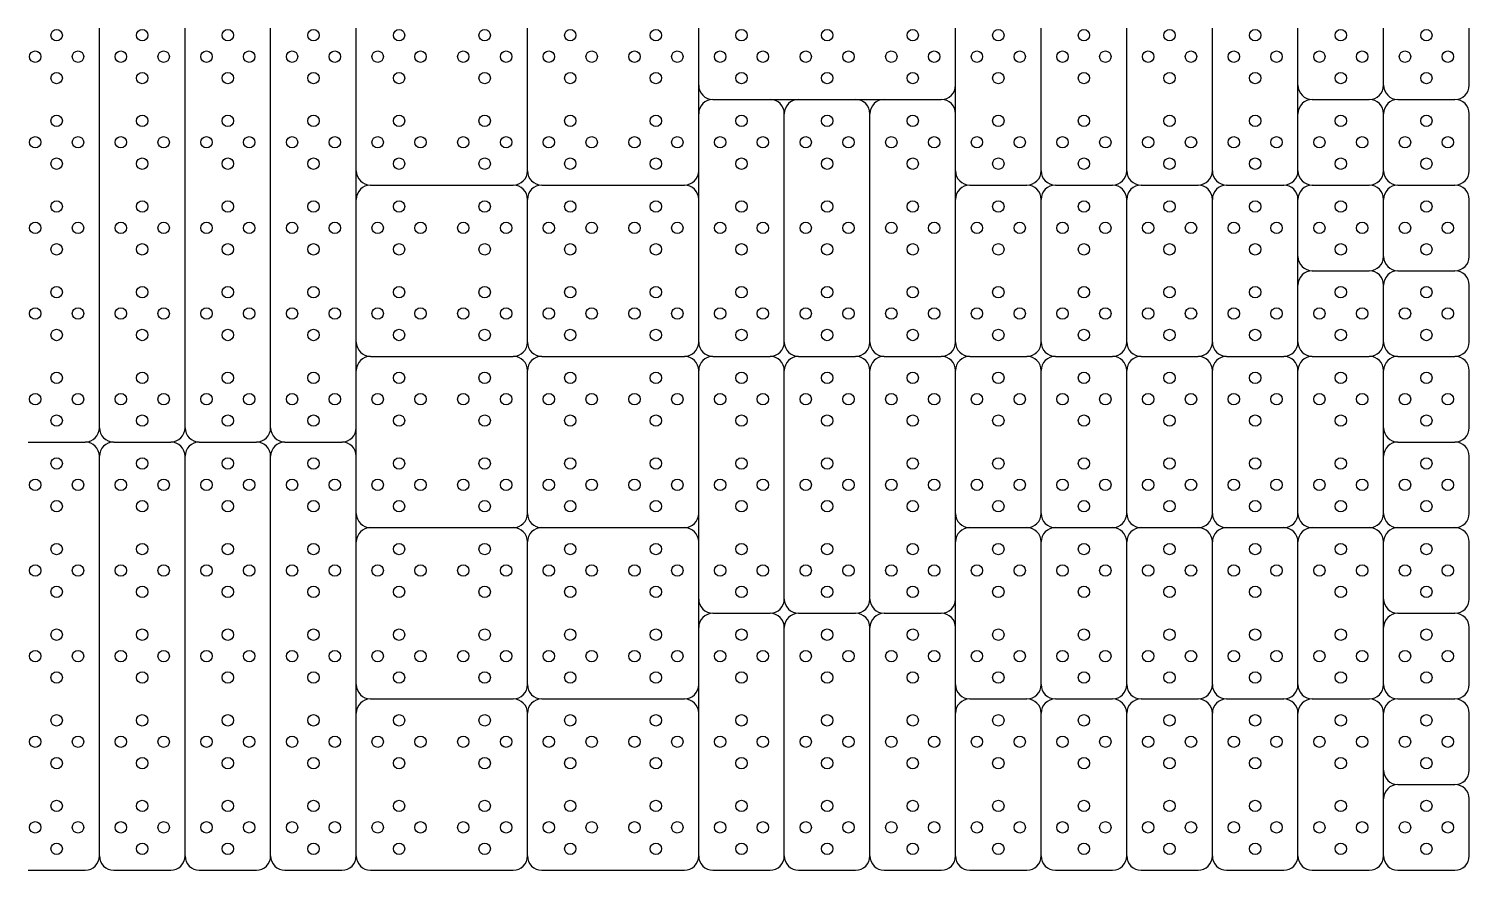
# Model space of a CAD drawing. Header units: millimetres. Extents: x 0 to 12750, y 0 to 750.
# Drawn here: x 12245 to 12750, y 0 to 295 of the extents above; entities that cross this region are included whole.
import ezdxf

# ---------------------------------------------------------------- set-up
doc = ezdxf.new("R2010")
doc.units = ezdxf.units.MM

msp = doc.modelspace()

# ---------------------------------------------------------------- linework, layer by layer
at = {"color": 7}
for p, q in [((12270, 155), (12270, 295)), ((12300, 155), (12300, 295)), ((12330, 155), (12330, 295)), ((12360, 245), (12360, 295)), ((12420, 245), (12420, 295)), ((12480, 275), (12480, 295)), ((12570, 275), (12570, 295)), ((12600, 245), (12600, 295)), ((12630, 245), (12630, 295)), ((12660, 245), (12660, 295)), ((12690, 275), (12690, 295)), ((12720, 275), (12720, 295)), ((12750, 275), (12750, 295)), ((12480, 265), (12480, 275)), ((12570, 265), (12570, 275)), ((12690, 265), (12690, 275)), ((12485, 270), (12505, 270)), ((12505, 270), (12515, 270)), ((12515, 270), (12535, 270)), ((12535, 270), (12545, 270)), ((12545, 270), (12565, 270)), ((12695, 270), (12715, 270)), ((12725, 270), (12745, 270)), ((12480, 245), (12480, 265)), ((12510, 185), (12510, 265)), ((12540, 185), (12540, 265)), ((12570, 245), (12570, 265)), ((12690, 245), (12690, 265)), ((12720, 245), (12720, 265)), ((12750, 245), (12750, 265)), ((12360, 235), (12360, 245)), ((12480, 235), (12480, 245)), ((12570, 235), (12570, 245)), ((12365, 240), (12415, 240)), ((12425, 240), (12475, 240)), ((12575, 240), (12595, 240)), ((12605, 240), (12625, 240)), ((12635, 240), (12655, 240)), ((12665, 240), (12685, 240)), ((12695, 240), (12715, 240)), ((12725, 240), (12745, 240)), ((12360, 185), (12360, 235)), ((12420, 185), (12420, 235)), ((12480, 185), (12480, 235)), ((12570, 185), (12570, 235)), ((12600, 185), (12600, 235)), ((12630, 185), (12630, 235)), ((12660, 185), (12660, 235)), ((12690, 215), (12690, 235)), ((12720, 215), (12720, 235)), ((12750, 215), (12750, 235)), ((12690, 205), (12690, 215)), ((12695, 210), (12715, 210)), ((12725, 210), (12745, 210)), ((12690, 185), (12690, 205)), ((12720, 185), (12720, 205)), ((12750, 185), (12750, 205)), ((12360, 175), (12360, 185)), ((12365, 180), (12415, 180)), ((12425, 180), (12475, 180)), ((12485, 180), (12505, 180)), ((12515, 180), (12535, 180)), ((12545, 180), (12565, 180)), ((12575, 180), (12595, 180)), ((12605, 180), (12625, 180)), ((12635, 180), (12655, 180)), ((12665, 180), (12685, 180)), ((12695, 180), (12715, 180)), ((12725, 180), (12745, 180)), ((12360, 155), (12360, 175)), ((12420, 125), (12420, 175)), ((12480, 125), (12480, 175)), ((12510, 95), (12510, 175)), ((12540, 95), (12540, 175)), ((12570, 125), (12570, 175)), ((12600, 125), (12600, 175)), ((12630, 125), (12630, 175)), ((12660, 125), (12660, 175)), ((12690, 125), (12690, 175)), ((12720, 155), (12720, 175)), ((12750, 155), (12750, 175)), ((12360, 145), (12360, 155)), ((12720, 145), (12720, 155)), ((12245, 150), (12265, 150)), ((12275, 150), (12295, 150)), ((12305, 150), (12325, 150)), ((12335, 150), (12355, 150)), ((12725, 150), (12745, 150)), ((12270, 5), (12270, 145)), ((12300, 5), (12300, 145)), ((12330, 5), (12330, 145)), ((12360, 125), (12360, 145)), ((12720, 125), (12720, 145)), ((12750, 125), (12750, 145)), ((12360, 115), (12360, 125)), ((12480, 115), (12480, 125)), ((12570, 115), (12570, 125)), ((12365, 120), (12415, 120)), ((12425, 120), (12475, 120)), ((12575, 120), (12595, 120)), ((12605, 120), (12625, 120)), ((12635, 120), (12655, 120)), ((12665, 120), (12685, 120)), ((12695, 120), (12715, 120)), ((12725, 120), (12745, 120)), ((12360, 65), (12360, 115)), ((12420, 65), (12420, 115)), ((12480, 95), (12480, 115)), ((12570, 95), (12570, 115)), ((12600, 65), (12600, 115)), ((12630, 65), (12630, 115)), ((12660, 65), (12660, 115)), ((12690, 65), (12690, 115)), ((12720, 95), (12720, 115)), ((12750, 95), (12750, 115)), ((12480, 85), (12480, 95)), ((12570, 85), (12570, 95)), ((12720, 85), (12720, 95)), ((12485, 90), (12505, 90)), ((12515, 90), (12535, 90)), ((12545, 90), (12565, 90)), ((12725, 90), (12745, 90)), ((12480, 65), (12480, 85)), ((12510, 5), (12510, 85)), ((12540, 5), (12540, 85)), ((12570, 65), (12570, 85)), ((12720, 65), (12720, 85)), ((12750, 65), (12750, 85)), ((12360, 55), (12360, 65)), ((12480, 55), (12480, 65)), ((12570, 55), (12570, 65)), ((12365, 60), (12415, 60)), ((12425, 60), (12475, 60)), ((12575, 60), (12595, 60)), ((12605, 60), (12625, 60)), ((12635, 60), (12655, 60)), ((12665, 60), (12685, 60)), ((12695, 60), (12715, 60)), ((12725, 60), (12745, 60)), ((12360, 5), (12360, 55)), ((12420, 5), (12420, 55)), ((12480, 5), (12480, 55)), ((12570, 5), (12570, 55)), ((12600, 5), (12600, 55)), ((12630, 5), (12630, 55)), ((12660, 5), (12660, 55)), ((12690, 5), (12690, 55)), ((12720, 35), (12720, 55)), ((12750, 35), (12750, 55)), ((12720, 25), (12720, 35)), ((12725, 30), (12745, 30)), ((12720, 5), (12720, 25)), ((12750, 5), (12750, 25)), ((12245, 0), (12265, 0)), ((12275, 0), (12295, 0)), ((12305, 0), (12325, 0)), ((12335, 0), (12355, 0)), ((12365, 0), (12415, 0)), ((12425, 0), (12475, 0)), ((12485, 0), (12505, 0)), ((12515, 0), (12535, 0)), ((12545, 0), (12565, 0)), ((12575, 0), (12595, 0)), ((12605, 0), (12625, 0)), ((12635, 0), (12655, 0)), ((12665, 0), (12685, 0)), ((12695, 0), (12715, 0)), ((12725, 0), (12745, 0))]:
    msp.add_line(p, q, dxfattribs=at)
at = {"color": 1}
for centre in [(12255, 292.5), (12285, 292.5), (12315, 292.5), (12345, 292.5), (12375, 292.5), (12405, 292.5), (12435, 292.5), (12465, 292.5), (12495, 292.5), (12525, 292.5), (12555, 292.5), (12585, 292.5), (12615, 292.5), (12645, 292.5), (12675, 292.5), (12705, 292.5), (12735, 292.5), (12247.5, 285), (12262.5, 285), (12277.5, 285), (12292.5, 285), (12307.5, 285), (12322.5, 285), (12337.5, 285), (12352.5, 285), (12367.5, 285), (12382.5, 285), (12397.5, 285), (12412.5, 285), (12427.5, 285), (12442.5, 285), (12457.5, 285), (12472.5, 285), (12487.5, 285), (12502.5, 285), (12517.5, 285), (12532.5, 285), (12547.5, 285), (12562.5, 285), (12577.5, 285), (12592.5, 285), (12607.5, 285), (12622.5, 285), (12637.5, 285), (12652.5, 285), (12667.5, 285), (12682.5, 285), (12697.5, 285), (12712.5, 285), (12727.5, 285), (12742.5, 285), (12255, 277.5), (12285, 277.5), (12315, 277.5), (12345, 277.5), (12375, 277.5), (12405, 277.5), (12435, 277.5), (12465, 277.5), (12495, 277.5), (12525, 277.5), (12555, 277.5), (12585, 277.5), (12615, 277.5), (12645, 277.5), (12675, 277.5), (12705, 277.5), (12735, 277.5), (12255, 262.5), (12285, 262.5), (12315, 262.5), (12345, 262.5), (12375, 262.5), (12405, 262.5), (12435, 262.5), (12465, 262.5), (12495, 262.5), (12525, 262.5), (12555, 262.5), (12585, 262.5), (12615, 262.5), (12645, 262.5), (12675, 262.5), (12705, 262.5), (12735, 262.5), (12247.5, 255), (12262.5, 255), (12277.5, 255), (12292.5, 255), (12307.5, 255), (12322.5, 255), (12337.5, 255), (12352.5, 255), (12367.5, 255), (12382.5, 255), (12397.5, 255), (12412.5, 255), (12427.5, 255), (12442.5, 255), (12457.5, 255), (12472.5, 255), (12487.5, 255), (12502.5, 255), (12517.5, 255), (12532.5, 255), (12547.5, 255), (12562.5, 255), (12577.5, 255), (12592.5, 255), (12607.5, 255), (12622.5, 255), (12637.5, 255), (12652.5, 255), (12667.5, 255), (12682.5, 255), (12697.5, 255), (12712.5, 255), (12727.5, 255), (12742.5, 255), (12255, 247.5), (12285, 247.5), (12315, 247.5), (12345, 247.5), (12375, 247.5), (12405, 247.5), (12435, 247.5), (12465, 247.5), (12495, 247.5), (12525, 247.5), (12555, 247.5), (12585, 247.5), (12615, 247.5), (12645, 247.5), (12675, 247.5), (12705, 247.5), (12735, 247.5), (12255, 232.5), (12285, 232.5), (12315, 232.5), (12345, 232.5), (12375, 232.5), (12405, 232.5), (12435, 232.5), (12465, 232.5), (12495, 232.5), (12525, 232.5), (12555, 232.5), (12585, 232.5), (12615, 232.5), (12645, 232.5), (12675, 232.5), (12705, 232.5), (12735, 232.5), (12247.5, 225), (12262.5, 225), (12277.5, 225), (12292.5, 225), (12307.5, 225), (12322.5, 225), (12337.5, 225), (12352.5, 225), (12367.5, 225), (12382.5, 225), (12397.5, 225), (12412.5, 225), (12427.5, 225), (12442.5, 225), (12457.5, 225), (12472.5, 225), (12487.5, 225), (12502.5, 225), (12517.5, 225), (12532.5, 225), (12547.5, 225), (12562.5, 225), (12577.5, 225), (12592.5, 225), (12607.5, 225), (12622.5, 225), (12637.5, 225), (12652.5, 225), (12667.5, 225), (12682.5, 225), (12697.5, 225), (12712.5, 225), (12727.5, 225), (12742.5, 225), (12255, 217.5), (12285, 217.5), (12315, 217.5), (12345, 217.5), (12375, 217.5), (12405, 217.5), (12435, 217.5), (12465, 217.5), (12495, 217.5), (12525, 217.5), (12555, 217.5), (12585, 217.5), (12615, 217.5), (12645, 217.5), (12675, 217.5), (12705, 217.5), (12735, 217.5), (12255, 202.5), (12285, 202.5), (12315, 202.5), (12345, 202.5), (12375, 202.5), (12405, 202.5), (12435, 202.5), (12465, 202.5), (12495, 202.5), (12525, 202.5), (12555, 202.5), (12585, 202.5), (12615, 202.5), (12645, 202.5), (12675, 202.5), (12705, 202.5), (12735, 202.5), (12247.5, 195), (12262.5, 195), (12277.5, 195), (12292.5, 195), (12307.5, 195), (12322.5, 195), (12337.5, 195), (12352.5, 195), (12367.5, 195), (12382.5, 195), (12397.5, 195), (12412.5, 195), (12427.5, 195), (12442.5, 195), (12457.5, 195), (12472.5, 195), (12487.5, 195), (12502.5, 195), (12517.5, 195), (12532.5, 195), (12547.5, 195), (12562.5, 195), (12577.5, 195), (12592.5, 195), (12607.5, 195), (12622.5, 195), (12637.5, 195), (12652.5, 195), (12667.5, 195), (12682.5, 195), (12697.5, 195), (12712.5, 195), (12727.5, 195), (12742.5, 195), (12255, 187.5), (12285, 187.5), (12315, 187.5), (12345, 187.5), (12375, 187.5), (12405, 187.5), (12435, 187.5), (12465, 187.5), (12495, 187.5), (12525, 187.5), (12555, 187.5), (12585, 187.5), (12615, 187.5), (12645, 187.5), (12675, 187.5), (12705, 187.5), (12735, 187.5), (12255, 172.5), (12285, 172.5), (12315, 172.5), (12345, 172.5), (12375, 172.5), (12405, 172.5), (12435, 172.5), (12465, 172.5), (12495, 172.5), (12525, 172.5), (12555, 172.5), (12585, 172.5), (12615, 172.5), (12645, 172.5), (12675, 172.5), (12705, 172.5), (12735, 172.5), (12247.5, 165), (12262.5, 165), (12277.5, 165), (12292.5, 165), (12307.5, 165), (12322.5, 165), (12337.5, 165), (12352.5, 165), (12367.5, 165), (12382.5, 165), (12397.5, 165), (12412.5, 165), (12427.5, 165), (12442.5, 165), (12457.5, 165), (12472.5, 165), (12487.5, 165), (12502.5, 165), (12517.5, 165), (12532.5, 165), (12547.5, 165), (12562.5, 165), (12577.5, 165), (12592.5, 165), (12607.5, 165), (12622.5, 165), (12637.5, 165), (12652.5, 165), (12667.5, 165), (12682.5, 165), (12697.5, 165), (12712.5, 165), (12727.5, 165), (12742.5, 165), (12255, 157.5), (12285, 157.5), (12315, 157.5), (12345, 157.5), (12375, 157.5), (12405, 157.5), (12435, 157.5), (12465, 157.5), (12495, 157.5), (12525, 157.5), (12555, 157.5), (12585, 157.5), (12615, 157.5), (12645, 157.5), (12675, 157.5), (12705, 157.5), (12735, 157.5), (12255, 142.5), (12285, 142.5), (12315, 142.5), (12345, 142.5), (12375, 142.5), (12405, 142.5), (12435, 142.5), (12465, 142.5), (12495, 142.5), (12525, 142.5), (12555, 142.5), (12585, 142.5), (12615, 142.5), (12645, 142.5), (12675, 142.5), (12705, 142.5), (12735, 142.5), (12247.5, 135), (12262.5, 135), (12277.5, 135), (12292.5, 135), (12307.5, 135), (12322.5, 135), (12337.5, 135), (12352.5, 135), (12367.5, 135), (12382.5, 135), (12397.5, 135), (12412.5, 135), (12427.5, 135), (12442.5, 135), (12457.5, 135), (12472.5, 135), (12487.5, 135), (12502.5, 135), (12517.5, 135), (12532.5, 135), (12547.5, 135), (12562.5, 135), (12577.5, 135), (12592.5, 135), (12607.5, 135), (12622.5, 135), (12637.5, 135), (12652.5, 135), (12667.5, 135), (12682.5, 135), (12697.5, 135), (12712.5, 135), (12727.5, 135), (12742.5, 135), (12255, 127.5), (12285, 127.5), (12315, 127.5), (12345, 127.5), (12375, 127.5), (12405, 127.5), (12435, 127.5), (12465, 127.5), (12495, 127.5), (12525, 127.5), (12555, 127.5), (12585, 127.5), (12615, 127.5), (12645, 127.5), (12675, 127.5), (12705, 127.5), (12735, 127.5), (12255, 112.5), (12285, 112.5), (12315, 112.5), (12345, 112.5), (12375, 112.5), (12405, 112.5), (12435, 112.5), (12465, 112.5), (12495, 112.5), (12525, 112.5), (12555, 112.5), (12585, 112.5), (12615, 112.5), (12645, 112.5), (12675, 112.5), (12705, 112.5), (12735, 112.5), (12247.5, 105), (12262.5, 105), (12277.5, 105), (12292.5, 105), (12307.5, 105), (12322.5, 105), (12337.5, 105), (12352.5, 105), (12367.5, 105), (12382.5, 105), (12397.5, 105), (12412.5, 105), (12427.5, 105), (12442.5, 105), (12457.5, 105), (12472.5, 105), (12487.5, 105), (12502.5, 105), (12517.5, 105), (12532.5, 105), (12547.5, 105), (12562.5, 105), (12577.5, 105), (12592.5, 105), (12607.5, 105), (12622.5, 105), (12637.5, 105), (12652.5, 105), (12667.5, 105), (12682.5, 105), (12697.5, 105), (12712.5, 105), (12727.5, 105), (12742.5, 105), (12255, 97.5), (12285, 97.5), (12315, 97.5), (12345, 97.5), (12375, 97.5), (12405, 97.5), (12435, 97.5), (12465, 97.5), (12495, 97.5), (12525, 97.5), (12555, 97.5), (12585, 97.5), (12615, 97.5), (12645, 97.5), (12675, 97.5), (12705, 97.5), (12735, 97.5), (12255, 82.5), (12285, 82.5), (12315, 82.5), (12345, 82.5), (12375, 82.5), (12405, 82.5), (12435, 82.5), (12465, 82.5), (12495, 82.5), (12525, 82.5), (12555, 82.5), (12585, 82.5), (12615, 82.5), (12645, 82.5), (12675, 82.5), (12705, 82.5), (12735, 82.5), (12247.5, 75), (12262.5, 75), (12277.5, 75), (12292.5, 75), (12307.5, 75), (12322.5, 75), (12337.5, 75), (12352.5, 75), (12367.5, 75), (12382.5, 75), (12397.5, 75), (12412.5, 75), (12427.5, 75), (12442.5, 75), (12457.5, 75), (12472.5, 75), (12487.5, 75), (12502.5, 75), (12517.5, 75), (12532.5, 75), (12547.5, 75), (12562.5, 75), (12577.5, 75), (12592.5, 75), (12607.5, 75), (12622.5, 75), (12637.5, 75), (12652.5, 75), (12667.5, 75), (12682.5, 75), (12697.5, 75), (12712.5, 75), (12727.5, 75), (12742.5, 75), (12255, 67.5), (12285, 67.5), (12315, 67.5), (12345, 67.5), (12375, 67.5), (12405, 67.5), (12435, 67.5), (12465, 67.5), (12495, 67.5), (12525, 67.5), (12555, 67.5), (12585, 67.5), (12615, 67.5), (12645, 67.5), (12675, 67.5), (12705, 67.5), (12735, 67.5), (12255, 52.5), (12285, 52.5), (12315, 52.5), (12345, 52.5), (12375, 52.5), (12405, 52.5), (12435, 52.5), (12465, 52.5), (12495, 52.5), (12525, 52.5), (12555, 52.5), (12585, 52.5), (12615, 52.5), (12645, 52.5), (12675, 52.5), (12705, 52.5), (12735, 52.5), (12247.5, 45), (12262.5, 45), (12277.5, 45), (12292.5, 45), (12307.5, 45), (12322.5, 45), (12337.5, 45), (12352.5, 45), (12367.5, 45), (12382.5, 45), (12397.5, 45), (12412.5, 45), (12427.5, 45), (12442.5, 45), (12457.5, 45), (12472.5, 45), (12487.5, 45), (12502.5, 45), (12517.5, 45), (12532.5, 45), (12547.5, 45), (12562.5, 45), (12577.5, 45), (12592.5, 45), (12607.5, 45), (12622.5, 45), (12637.5, 45), (12652.5, 45), (12667.5, 45), (12682.5, 45), (12697.5, 45), (12712.5, 45), (12727.5, 45), (12742.5, 45), (12255, 37.5), (12285, 37.5), (12315, 37.5), (12345, 37.5), (12375, 37.5), (12405, 37.5), (12435, 37.5), (12465, 37.5), (12495, 37.5), (12525, 37.5), (12555, 37.5), (12585, 37.5), (12615, 37.5), (12645, 37.5), (12675, 37.5), (12705, 37.5), (12735, 37.5), (12255, 22.5), (12285, 22.5), (12315, 22.5), (12345, 22.5), (12375, 22.5), (12405, 22.5), (12435, 22.5), (12465, 22.5), (12495, 22.5), (12525, 22.5), (12555, 22.5), (12585, 22.5), (12615, 22.5), (12645, 22.5), (12675, 22.5), (12705, 22.5), (12735, 22.5), (12247.5, 15), (12262.5, 15), (12277.5, 15), (12292.5, 15), (12307.5, 15), (12322.5, 15), (12337.5, 15), (12352.5, 15), (12367.5, 15), (12382.5, 15), (12397.5, 15), (12412.5, 15), (12427.5, 15), (12442.5, 15), (12457.5, 15), (12472.5, 15), (12487.5, 15), (12502.5, 15), (12517.5, 15), (12532.5, 15), (12547.5, 15), (12562.5, 15), (12577.5, 15), (12592.5, 15), (12607.5, 15), (12622.5, 15), (12637.5, 15), (12652.5, 15), (12667.5, 15), (12682.5, 15), (12697.5, 15), (12712.5, 15), (12727.5, 15), (12742.5, 15), (12255, 7.5), (12285, 7.5), (12315, 7.5), (12345, 7.5), (12375, 7.5), (12405, 7.5), (12435, 7.5), (12465, 7.5), (12495, 7.5), (12525, 7.5), (12555, 7.5), (12585, 7.5), (12615, 7.5), (12645, 7.5), (12675, 7.5), (12705, 7.5), (12735, 7.5)]:
    msp.add_circle(centre, 2, dxfattribs=at)
at = {"color": 7}
for centre, start, end in [((12485, 275), -180, -90), ((12565, 275), -90, 0), ((12695, 275), 180, 270), ((12715, 275), -90, 0), ((12725, 275), 180, 270), ((12745, 275), -90, 0), ((12485, 265), 90, 180), ((12505, 265), 0, 90), ((12515, 265), 90, 180), ((12535, 265), 0, 90), ((12545, 265), 90, 180), ((12565, 265), 0, 90), ((12695, 265), 90, 180), ((12715, 265), 0, 90), ((12725, 265), 90, 180), ((12745, 265), 0, 90), ((12365, 245), 180, 270), ((12415, 245), -90, 0), ((12425, 245), 180, 270), ((12475, 245), -90, 0), ((12575, 245), 180, 270), ((12595, 245), -90, 0), ((12605, 245), 180, 270), ((12625, 245), -90, 0), ((12635, 245), 180, 270), ((12655, 245), -90, 0), ((12665, 245), 180, 270), ((12685, 245), -90, 0), ((12695, 245), 180, 270), ((12715, 245), -90, 0), ((12725, 245), 180, 270), ((12745, 245), -90, 0), ((12365, 235), 90, 180), ((12415, 235), 0, 90), ((12425, 235), 90, 180), ((12475, 235), 0, 90), ((12575, 235), 90, 180), ((12595, 235), 0, 90), ((12605, 235), 90, 180), ((12625, 235), 0, 90), ((12635, 235), 90, 180), ((12655, 235), 0, 90), ((12665, 235), 90, 180), ((12685, 235), 0, 90), ((12695, 235), 90, 180), ((12715, 235), 0, 90), ((12725, 235), 90, 180), ((12745, 235), 0, 90), ((12695, 215), 180, 270), ((12715, 215), -90, 0), ((12725, 215), 180, 270), ((12745, 215), -90, 0), ((12695, 205), 90, 180), ((12715, 205), 0, 90), ((12725, 205), 90, 180), ((12745, 205), 0, 90), ((12365, 185), 180, 270), ((12415, 185), -90, 0), ((12425, 185), 180, 270), ((12475, 185), -90, 0), ((12485, 185), 180, 270), ((12505, 185), -90, 0), ((12515, 185), 180, 270), ((12535, 185), -90, 0), ((12545, 185), 180, 270), ((12565, 185), -90, 0), ((12575, 185), 180, 270), ((12595, 185), -90, 0), ((12605, 185), 180, 270), ((12625, 185), -90, 0), ((12635, 185), 180, 270), ((12655, 185), -90, 0), ((12665, 185), 180, 270), ((12685, 185), -90, 0), ((12695, 185), 180, 270), ((12715, 185), -90, 0), ((12725, 185), 180, 270), ((12745, 185), -90, 0), ((12365, 175), 90, 180), ((12415, 175), 0, 90), ((12425, 175), 90, 180), ((12475, 175), 0, 90), ((12485, 175), 90, 180), ((12505, 175), 0, 90), ((12515, 175), 90, 180), ((12535, 175), 0, 90), ((12545, 175), 90, 180), ((12565, 175), 0, 90), ((12575, 175), 90, 180), ((12595, 175), 0, 90), ((12605, 175), 90, 180), ((12625, 175), 0, 90), ((12635, 175), 90, 180), ((12655, 175), 0, 90), ((12665, 175), 90, 180), ((12685, 175), 0, 90), ((12695, 175), 90, 180), ((12715, 175), 0, 90), ((12725, 175), 90, 180), ((12745, 175), 0, 90), ((12265, 155), -90, 0), ((12275, 155), 180, 270), ((12295, 155), -90, 0), ((12305, 155), 180, 270), ((12325, 155), -90, 0), ((12335, 155), 180, 270), ((12355, 155), -90, 0), ((12725, 155), 180, 270), ((12745, 155), -90, 0), ((12265, 145), 0, 90), ((12275, 145), 90, 180), ((12295, 145), 0, 90), ((12305, 145), 90, 180), ((12325, 145), 0, 90), ((12335, 145), 90, 180), ((12355, 145), 0, 90), ((12725, 145), 90, 180), ((12745, 145), 0, 90), ((12365, 125), 180, 270), ((12415, 125), -90, 0), ((12425, 125), 180, 270), ((12475, 125), -90, 0), ((12575, 125), 180, 270), ((12595, 125), -90, 0), ((12605, 125), 180, 270), ((12625, 125), -90, 0), ((12635, 125), 180, 270), ((12655, 125), -90, 0), ((12665, 125), 180, 270), ((12685, 125), -90, 0), ((12695, 125), 180, 270), ((12715, 125), -90, 0), ((12725, 125), 180, 270), ((12745, 125), -90, 0), ((12365, 115), 90, 180), ((12415, 115), 0, 90), ((12425, 115), 90, 180), ((12475, 115), 0, 90), ((12575, 115), 90, 180), ((12595, 115), 0, 90), ((12605, 115), 90, 180), ((12625, 115), 0, 90), ((12635, 115), 90, 180), ((12655, 115), 0, 90), ((12665, 115), 90, 180), ((12685, 115), 0, 90), ((12695, 115), 90, 180), ((12715, 115), 0, 90), ((12725, 115), 90, 180), ((12745, 115), 0, 90), ((12485, 95), 180, 270), ((12505, 95), -90, 0), ((12515, 95), 180, 270), ((12535, 95), -90, 0), ((12545, 95), 180, 270), ((12565, 95), -90, 0), ((12725, 95), 180, 270), ((12745, 95), -90, 0), ((12485, 85), 90, 180), ((12505, 85), 0, 90), ((12515, 85), 90, 180), ((12535, 85), 0, 90), ((12545, 85), 90, 180), ((12565, 85), 0, 90), ((12725, 85), 90, 180), ((12745, 85), 0, 90), ((12365, 65), 180, 270), ((12415, 65), -90, 0), ((12425, 65), 180, 270), ((12475, 65), -90, 0), ((12575, 65), 180, 270), ((12595, 65), -90, 0), ((12605, 65), 180, 270), ((12625, 65), -90, 0), ((12635, 65), 180, 270), ((12655, 65), -90, 0), ((12665, 65), 180, 270), ((12685, 65), -90, 0), ((12695, 65), 180, 270), ((12715, 65), -90, 0), ((12725, 65), 180, 270), ((12745, 65), -90, 0), ((12365, 55), 90, 180), ((12415, 55), 0, 90), ((12425, 55), 90, 180), ((12475, 55), 0, 90), ((12575, 55), 90, 180), ((12595, 55), 0, 90), ((12605, 55), 90, 180), ((12625, 55), 0, 90), ((12635, 55), 90, 180), ((12655, 55), 0, 90), ((12665, 55), 90, 180), ((12685, 55), 0, 90), ((12695, 55), 90, 180), ((12715, 55), 0, 90), ((12725, 55), 90, 180), ((12745, 55), 0, 90), ((12725, 35), 180, 270), ((12745, 35), -90, 0), ((12725, 25), 90, 180), ((12745, 25), 0, 90), ((12265, 5), -90, 0), ((12275, 5), 180, 270), ((12295, 5), -90, 0), ((12305, 5), 180, 270), ((12325, 5), -90, 0), ((12335, 5), 180, 270), ((12355, 5), -90, 0), ((12365, 5), 180, 270), ((12415, 5), -90, 0), ((12425, 5), 180, 270), ((12475, 5), -90, 0), ((12485, 5), 180, 270), ((12505, 5), -90, 0), ((12515, 5), 180, 270), ((12535, 5), -90, 0), ((12545, 5), 180, 270), ((12565, 5), -90, 0), ((12575, 5), 180, 270), ((12595, 5), -90, 0), ((12605, 5), 180, 270), ((12625, 5), -90, 0), ((12635, 5), 180, 270), ((12655, 5), -90, 0), ((12665, 5), 180, 270), ((12685, 5), -90, 0), ((12695, 5), 180, 270), ((12715, 5), -90, 0), ((12725, 5), 180, 270), ((12745, 5), -90, 0)]:
    msp.add_arc(centre, 5, start, end, dxfattribs=at)

doc.saveas('drawing.dxf')
